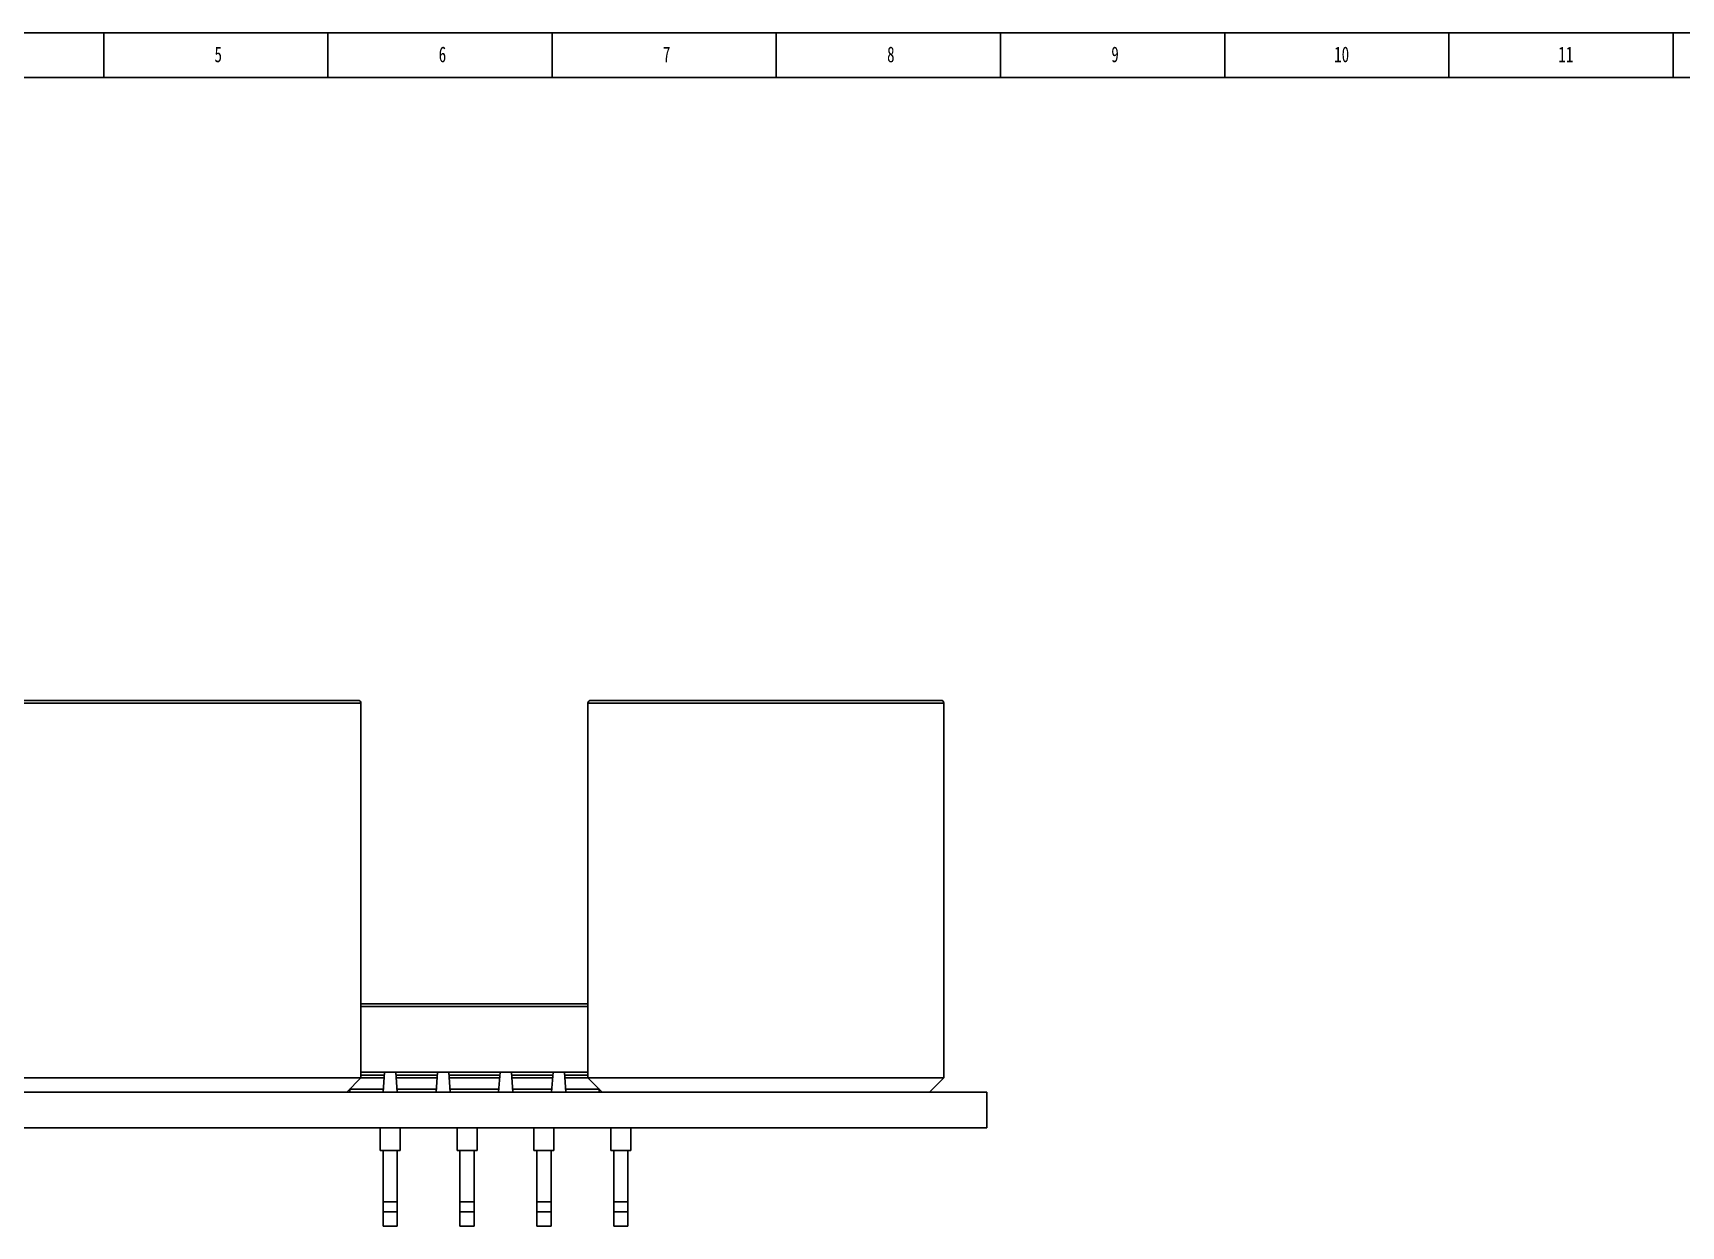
# Model space of a CAD drawing. Header units: millimetres. Extents: x 0 to 1189, y 0 to 841.
# Drawn here: x 186.2 to 553.8, y 575.1 to 841 of the extents above; entities that cross this region are included whole.
import ezdxf

# ---------------------------------------------------------------- set-up
doc = ezdxf.new("R2010")
doc.units = ezdxf.units.MM
doc.layers.add('10', color=7, linetype='Continuous')
doc.layers.add('5', color=7, linetype='Continuous')
doc.styles.add('SLDTEXTSTYLE5', font='TXT', dxfattribs={"width": 0.7})

msp = doc.modelspace()

# ---------------------------------------------------------------- linework, layer by layer
at = {"color": 7, "linetype": 'Continuous', "lineweight": 25}
for p, q in [((219.685, 691.586), (179.998, 691.586)), ((180.633, 692.221), (219.685, 692.221)), ((219.685, 692.221), (258.738, 692.221)), ((259.373, 691.586), (219.685, 691.586)), ((259.373, 608.083), (259.373, 691.586)), ((309.998, 691.586), (309.998, 608.083)), ((349.685, 691.586), (309.998, 691.586)), ((310.633, 692.221), (349.685, 692.221)), ((349.685, 692.221), (388.738, 692.221)), ((389.373, 691.586), (349.685, 691.586)), ((389.373, 608.083), (389.373, 691.586)), ((259.373, 624.593), (309.998, 624.593)), ((309.998, 623.98), (259.373, 623.98)), ((179.998, 608.083), (219.685, 608.083)), ((219.685, 608.083), (259.373, 608.083)), ((256.198, 604.908), (259.373, 608.083)), ((259.373, 609.331), (264.611, 609.331)), ((259.373, 608.718), (264.568, 608.718)), ((264.524, 608.083), (259.373, 608.083)), ((264.612, 609.353), (264.302, 604.908)), ((264.612, 609.353), (267.166, 609.353)), ((267.166, 609.353), (267.477, 604.908)), ((267.167, 609.331), (276.422, 609.331)), ((267.21, 608.718), (276.379, 608.718)), ((276.335, 608.083), (267.255, 608.083)), ((276.423, 609.353), (276.113, 604.908)), ((276.423, 609.353), (278.977, 609.353)), ((278.977, 609.353), (279.288, 604.908)), ((278.978, 609.331), (290.392, 609.331)), ((279.021, 608.718), (290.349, 608.718)), ((290.305, 608.083), (279.066, 608.083)), ((290.393, 609.353), (290.083, 604.908)), ((290.393, 609.353), (292.947, 609.353)), ((292.947, 609.353), (293.258, 604.908)), ((292.948, 609.331), (302.203, 609.331)), ((292.991, 608.718), (302.16, 608.718)), ((302.116, 608.083), (293.036, 608.083)), ((302.204, 609.353), (301.894, 604.908)), ((302.204, 609.353), (304.758, 609.353)), ((304.758, 609.353), (305.069, 604.908)), ((304.759, 609.331), (309.998, 609.331)), ((304.802, 608.718), (309.998, 608.718)), ((309.998, 608.083), (304.847, 608.083)), ((309.998, 608.083), (313.173, 604.908)), ((309.998, 608.083), (349.685, 608.083)), ((349.685, 608.083), (389.373, 608.083)), ((386.198, 604.908), (389.373, 608.083)), ((170.385, 604.908), (398.985, 604.908)), ((256.904, 605.614), (256.904, 605.543)), ((256.904, 604.908), (256.904, 605.543)), ((256.904, 605.543), (264.346, 605.543)), ((267.432, 605.543), (276.157, 605.543)), ((279.243, 605.543), (290.127, 605.543)), ((293.213, 605.543), (301.938, 605.543)), ((305.024, 605.543), (312.466, 605.543)), ((312.466, 605.614), (312.466, 605.543)), ((312.466, 604.908), (312.466, 605.543)), ((398.985, 604.908), (398.985, 596.971)), ((170.385, 596.971), (398.985, 596.971)), ((263.667, 591.891), (263.667, 596.971)), ((268.112, 591.891), (268.112, 596.971)), ((280.812, 591.891), (280.812, 596.971)), ((285.257, 591.891), (285.257, 596.971)), ((297.957, 591.891), (297.957, 596.971)), ((302.402, 591.891), (302.402, 596.971)), ((315.102, 591.891), (315.102, 596.971)), ((319.547, 591.891), (319.547, 596.971)), ((268.112, 591.891), (263.667, 591.891)), ((264.302, 580.461), (264.302, 591.891)), ((267.477, 580.461), (267.477, 591.891)), ((285.257, 591.891), (280.812, 591.891)), ((281.447, 580.461), (281.447, 591.891)), ((284.622, 580.461), (284.622, 591.891)), ((302.402, 591.891), (297.957, 591.891)), ((298.592, 580.461), (298.592, 591.891)), ((301.767, 580.461), (301.767, 591.891)), ((319.547, 591.891), (315.102, 591.891)), ((315.737, 580.461), (315.737, 591.891)), ((318.912, 580.461), (318.912, 591.891)), ((264.302, 580.461), (267.477, 580.461)), ((264.302, 578.238), (264.302, 580.461)), ((264.302, 578.238), (267.477, 578.238)), ((264.302, 578.238), (264.302, 575.063)), ((267.477, 578.238), (267.477, 580.461)), ((267.477, 578.238), (267.477, 575.063)), ((281.447, 578.238), (281.447, 580.461)), ((281.447, 580.461), (284.622, 580.461)), ((281.447, 578.238), (284.622, 578.238)), ((281.447, 578.238), (281.447, 575.063)), ((284.622, 578.238), (284.622, 580.461)), ((284.622, 578.238), (284.622, 575.063)), ((298.592, 578.238), (298.592, 580.461)), ((298.592, 580.461), (301.767, 580.461)), ((298.592, 578.238), (298.592, 575.063)), ((298.592, 578.238), (301.767, 578.238)), ((301.767, 578.238), (301.767, 580.461)), ((301.767, 578.238), (301.767, 575.063)), ((315.737, 580.461), (318.912, 580.461)), ((315.737, 578.238), (315.737, 580.461)), ((315.737, 578.238), (318.912, 578.238)), ((315.737, 578.238), (315.737, 575.063)), ((318.912, 578.238), (318.912, 580.461)), ((318.912, 578.238), (318.912, 575.063)), ((264.302, 575.063), (267.477, 575.063)), ((281.447, 575.063), (284.622, 575.063)), ((298.592, 575.063), (301.767, 575.063)), ((315.737, 575.063), (318.912, 575.063))]:
    msp.add_line(p, q, dxfattribs=at)
for centre, start, end in [((258.738, 691.586), 0, 90), ((310.633, 691.586), 90, 180), ((388.738, 691.586), 0, 90)]:
    msp.add_arc(centre, 0.635, start, end, dxfattribs=at)
at = {"layer": '5', "color": 7}
msp.add_line((1189, 841), (0, 841), dxfattribs=at)
at = {"layer": '5'}
for p, q in [((202, 841), (202, 831.05)), ((252, 841), (252, 831.05)), ((302, 841), (302, 831.05)), ((352, 841), (352, 831.05)), ((402, 841), (402, 831.05)), ((452, 841), (452, 831.05)), ((502, 841), (502, 831.05)), ((552, 841), (552, 831.05))]:
    msp.add_line(p, q, dxfattribs=at)
at = {"layer": '5', "color": 7, "lineweight": 25}
msp.add_line((1179, 831.05), (25, 831.05), dxfattribs=at)

# ---------------------------------------------------------------- texts
at = {"layer": '10', "char_height": 3.5, "attachment_point": 2, "style": 'SLDTEXTSTYLE5'}
for s, insert in [('5', (227.544, 837.984)), ('6', (277.547, 837.984)), ('7', (327.547, 837.984)), ('8', (377.547, 837.984)), ('9', (427.547, 837.984)), ('10', (478.089, 837.984)), ('11', (528.089, 837.984))]:
    msp.add_mtext(s, dxfattribs=dict(at, insert=insert))

doc.saveas('drawing.dxf')
